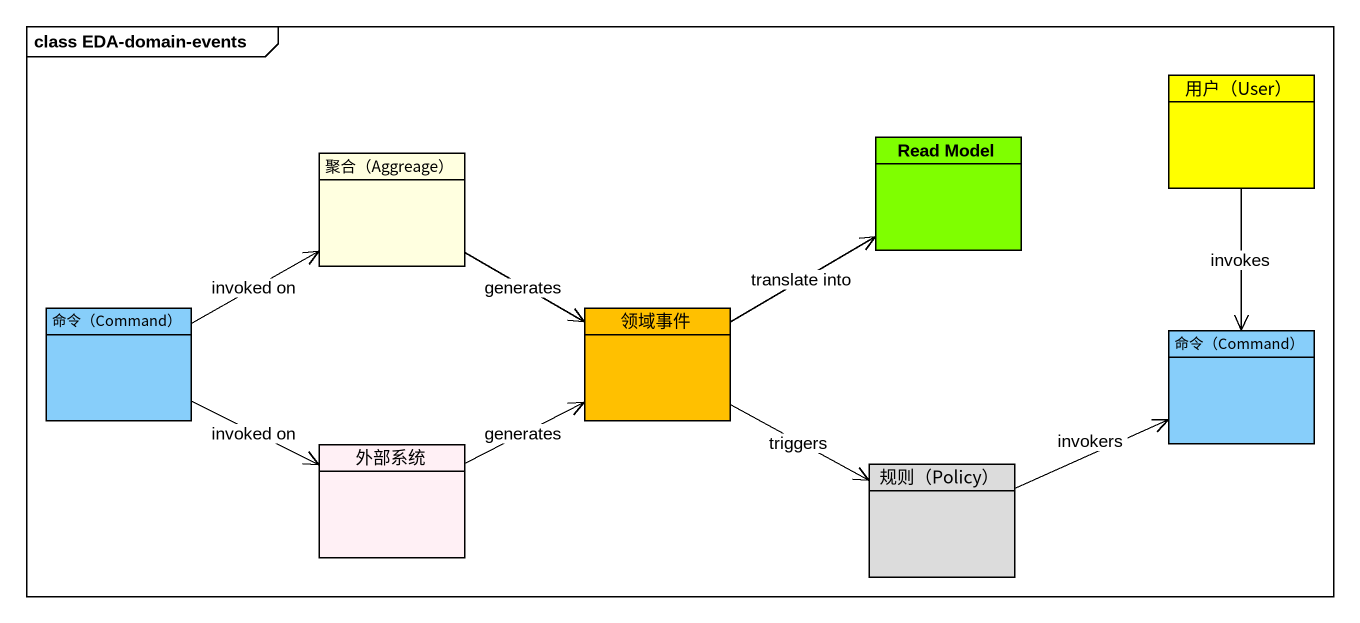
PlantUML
@startuml
mainframe class EDA-domain-events
hide circle
hide empty members
class "用户（User）" as 用户_User #FFFF00
class "聚合（Aggreage）" as 聚合_Aggreage #FFFFE0
class "Read Model" as Read_Model #7FFF00
class "命令（Command）" as 命令_Command #87CEFA
class 领域事件 #FFC000
class "命令（Command）" as 命令_Command_2 #87CEFA
class 外部系统 #FFF0F5
class "规则（Policy）" as 规则_Policy #DCDCDC
用户_User --> 命令_Command_2 : invokes
聚合_Aggreage -right-> 领域事件 : generates
命令_Command -right-> 聚合_Aggreage : invoked on
命令_Command -right-> 外部系统 : invoked on
领域事件 -right-> Read_Model : translate into
领域事件 -right-> 规则_Policy : triggers
外部系统 -right-> 领域事件 : generates
规则_Policy -right-> 命令_Command_2 : invokers
@enduml
